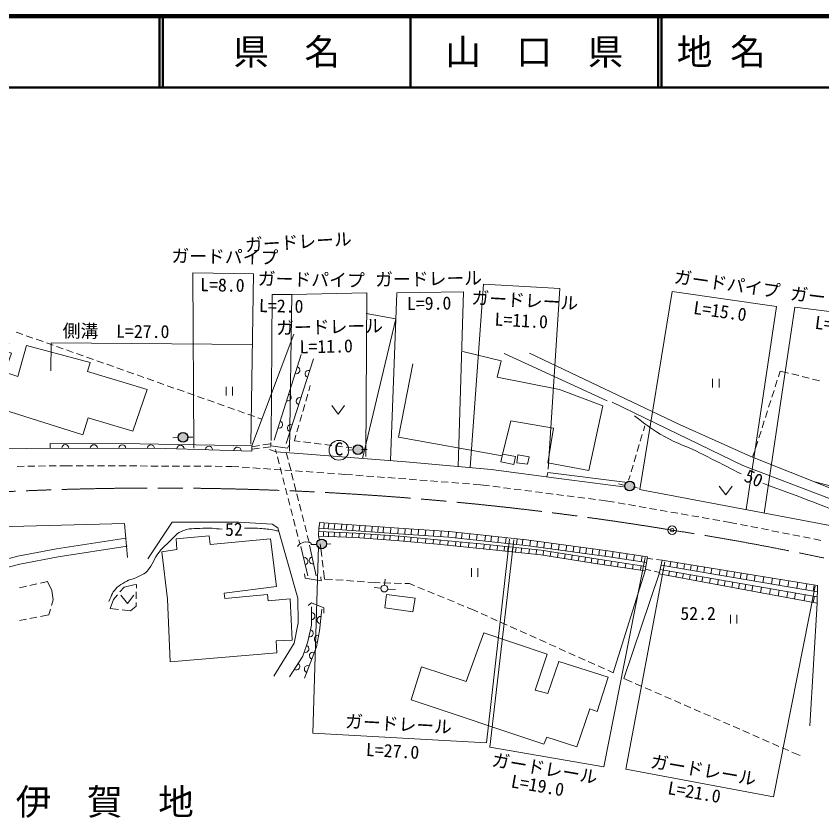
# Model space of a CAD drawing. Units: millimetres, scale not verified. Extents: x 40000 to 680000, y 20000 to 380000.
# Drawn here: x 277646 to 390752, y 267527 to 380000 of the extents above; entities that cross this region are included whole.
import ezdxf
from ezdxf.enums import TextEntityAlignment as Align

# ---------------------------------------------------------------- set-up
doc = ezdxf.new("R2010")
doc.units = ezdxf.units.MM
doc.header["$LTSCALE"] = 1000
doc.header["$PDMODE"] = 32
doc.header["$PDSIZE"] = 500
doc.linetypes.add('CHAIN', pattern=[18.5, 12, -1.5, 3.5, -1.5])
for name, color, linetype, lineweight in [('M-BGD', 7, 'Continuous', 13), ('M-BMK', 2, 'CHAIN', 13), ('M-BMK-SRVR', 3, 'Continuous', 13), ('M-STR-HTXT', 7, 'Continuous', 13), ('M-TTL', 2, 'Continuous', 140), ('M-TTL-LINE', 7, 'Continuous', 50)]:
    doc.layers.add(name, color=color, linetype=linetype, lineweight=lineweight)
doc.layers.add('M-BMK-HTXT', color=7, linetype='Continuous')
doc.layers.add('M-TTL-TXT', color=7, linetype='Continuous')
doc.styles.add('ＭＳ ゴシック', font='')
doc.styles.get('ＭＳ ゴシック').set_extended_font_data('MS Gothic')

msp = doc.modelspace()

# ---------------------------------------------------------------- hatches: boundary and pattern name
at = {"layer": 'M-BGD'}
for points in [[(301754, 320855, 0.97359), (300399, 321021, 0.01338), (300394, 320985, 0.41421), (301009, 320240, 0.41421)], [(326302, 319117, 0.97359), (324946, 319283, 0.01338), (324942, 319247, 0.41421), (325557, 318502, 0.41421)], [(364456, 314008, 0.97359), (363100, 314175, 0.01338), (363096, 314138, 0.41421), (363710, 313393, 0.41421)], [(321214, 305898, 0.97359), (319859, 306064, 0.01338), (319855, 306028, 0.41421), (320469, 305283, 0.41421)]]:
    msp.add_hatch(color=256, dxfattribs=at).paths.add_polyline_path(points)

# ---------------------------------------------------------------- linework, layer by layer
for p, q in [((278594, 335335), (277652, 335669)), ((280008, 334835), (279066, 335168)), ((310718, 319735), (316619, 335382)), ((281422, 334334), (280479, 334668)), ((282836, 333833), (281893, 334167)), ((284250, 333332), (283307, 333666)), ((285664, 332831), (284721, 333165)), ((287078, 332331), (286135, 332665)), ((313862, 320503), (317669, 332534)), ((346168, 332660), (360602, 326036)), ((288492, 331830), (287549, 332164)), ((289906, 331329), (288963, 331663)), ((319392, 331940), (315531, 320060)), ((291320, 330828), (290377, 331162)), ((292734, 330328), (291791, 330661)), ((294148, 329827), (293205, 330161)), ((295561, 329326), (294619, 329660)), ((296975, 328825), (296033, 329159)), ((384651, 329408), (384909, 330215)), ((384909, 330215), (386053, 329927)), ((386538, 329806), (387508, 329562)), ((387993, 329440), (388963, 329197)), ((298389, 328324), (297447, 328658)), ((299803, 327824), (298861, 328158)), ((318933, 328194), (318716, 327442)), ((375421, 329122), (375421, 327922)), ((376321, 327922), (376321, 329122)), ((384192, 327980), (384498, 328932)), ((389448, 329075), (390417, 328831)), ((301217, 327323), (300275, 327657)), ((302631, 326822), (301689, 327156)), ((307120, 327981), (307120, 326781)), ((308020, 326781), (308020, 327981)), ((318578, 326961), (318302, 326000)), ((383734, 326552), (384040, 327504)), ((304045, 326321), (303103, 326655)), ((305459, 325821), (304516, 326154)), ((383276, 325123), (383581, 326075)), ((306873, 325320), (305930, 325654)), ((308287, 324819), (307344, 325153)), ((309701, 324318), (308758, 324652)), ((318164, 325520), (317888, 324558)), ((382818, 323695), (383123, 324647)), ((311115, 323817), (310172, 324151)), ((312123, 323460), (311586, 323651)), ((317750, 324078), (317474, 323117)), ((317336, 322636), (317059, 321675)), ((365690, 321806), (365900, 322502)), ((382360, 322267), (382665, 323219)), ((365259, 320369), (365546, 321327)), ((381901, 320838), (382207, 321791)), ((299666, 320829), (300438, 320888)), ((301667, 320932), (302441, 320932)), ((316921, 321195), (316705, 320442)), ((316705, 320442), (317505, 320342)), ((318001, 320280), (318993, 320155)), ((319489, 320093), (320482, 319968)), ((381443, 319410), (381749, 320362)), ((310725, 319591), (311807, 319759)), ((310740, 319253), (311812, 319383)), ((312301, 319836), (313383, 320004)), ((312308, 319442), (313380, 319571)), ((314062, 319224), (314213, 318639)), ((320978, 319906), (321970, 319782)), ((322466, 319719), (323458, 319595)), ((323954, 319533), (324754, 319432)), ((324150, 319093), (324922, 319153)), ((326151, 319196), (326925, 319196)), ((364827, 318932), (365115, 319890)), ((314338, 318155), (314587, 317186)), ((315820, 317813), (315576, 318778)), ((364395, 317496), (364683, 318454)), ((381032, 318127), (381291, 318934)), ((277775, 316835), (278775, 316850)), ((279275, 316857), (280275, 316872)), ((280775, 316879), (281775, 316894)), ((282275, 316901), (283274, 316915)), ((283774, 316923), (284710, 316936)), ((284710, 316936), (285573, 316932)), ((286073, 316930), (287073, 316926)), ((287573, 316924), (288573, 316919)), ((289073, 316917), (290073, 316913)), ((290573, 316911), (291573, 316906)), ((292073, 316904), (293073, 316900)), ((293573, 316898), (294573, 316893)), ((295073, 316891), (296073, 316887)), ((296573, 316885), (297573, 316880)), ((298073, 316878), (299073, 316874)), ((299573, 316872), (300573, 316867)), ((301073, 316865), (302073, 316861)), ((302573, 316859), (303573, 316854)), ((304073, 316852), (305073, 316848)), ((305573, 316845), (306573, 316841)), ((307073, 316839), (307936, 316835)), ((307936, 316835), (308889, 316768)), ((309388, 316733), (310386, 316663)), ((314712, 316702), (314962, 315734)), ((316189, 316359), (315943, 317328)), ((363964, 316059), (364252, 317017)), ((310885, 316628), (311882, 316558)), ((312381, 316522), (313378, 316452)), ((313877, 316417), (314875, 316347)), ((315373, 316312), (316371, 316242)), ((316557, 314905), (316312, 315874)), ((316870, 316207), (317867, 316136)), ((318366, 316101), (319364, 316031)), ((319862, 315996), (320860, 315926)), ((321359, 315891), (322356, 315821)), ((322855, 315786), (323808, 315718)), ((323808, 315718), (324852, 315639)), ((325351, 315601), (326348, 315524)), ((363611, 314884), (363820, 315580)), ((315087, 315250), (315336, 314281)), ((326846, 315486), (327844, 315410)), ((328342, 315372), (329339, 315296)), ((329838, 315258), (330835, 315181)), ((331333, 315143), (332330, 315067)), ((332829, 315029), (333826, 314953)), ((334325, 314915), (335322, 314838)), ((335820, 314800), (336817, 314724)), ((337316, 314686), (338313, 314610)), ((338812, 314572), (339809, 314495)), ((340307, 314457), (341304, 314381)), ((406914, 310047), (389577, 314725)), ((315461, 313797), (315711, 312829)), ((316926, 313451), (316680, 314420)), ((341803, 314343), (342847, 314263)), ((342847, 314263), (344085, 314104)), ((344581, 314041), (345573, 313914)), ((346069, 313850), (347060, 313723)), ((347556, 313660), (348548, 313533)), ((349044, 313469), (350036, 313342)), ((362193, 314375), (363142, 314169)), ((364309, 313977), (364981, 313784)), ((315836, 312345), (316085, 311376)), ((317294, 311997), (317049, 312966)), ((350532, 313278), (351524, 313151)), ((352020, 313088), (353012, 312961)), ((353508, 312897), (354500, 312770)), ((354996, 312707), (355987, 312580)), ((356483, 312516), (357475, 312389)), ((357971, 312325), (358963, 312198)), ((317663, 310543), (317417, 311512)), ((359459, 312135), (360697, 311976)), ((360697, 311976), (361646, 311810)), ((362139, 311724), (363124, 311552)), ((363616, 311466), (364602, 311294)), ((365094, 311208), (366079, 311036)), ((316210, 310892), (316460, 309924)), ((318031, 309089), (317786, 310058)), ((366572, 310950), (367557, 310777)), ((368049, 310691), (369034, 310519)), ((369527, 310433), (370512, 310261)), ((371005, 310175), (371990, 310003)), ((372482, 309917), (373467, 309745)), ((316585, 309440), (316834, 308471)), ((320301, 308964), (320129, 308176)), ((320824, 308127), (320880, 308923)), ((321471, 308082), (321527, 308877)), ((322314, 308022), (322370, 308818)), ((373960, 309659), (374945, 309486)), ((375437, 309400), (376422, 309228)), ((376915, 309142), (377864, 308976)), ((377864, 308976), (378829, 308786)), ((316959, 307987), (317209, 307019)), ((318400, 307635), (318154, 308604)), ((320129, 308176), (320115, 307068)), ((320788, 307038), (320817, 307690)), ((321486, 307007), (321515, 307658)), ((323292, 307954), (323347, 308749)), ((323998, 307904), (324054, 308700)), ((324914, 307840), (324970, 308636)), ((325816, 307776), (325872, 308572)), ((326597, 307722), (326653, 308517)), ((327576, 307653), (327632, 308448)), ((328411, 307594), (328467, 308390)), ((329182, 307540), (329237, 308336)), ((330182, 307470), (330238, 308265)), ((331241, 307395), (331288, 308074)), ((332188, 307329), (332244, 308127)), ((333081, 307266), (333137, 308068)), ((334080, 307196), (334136, 308001)), ((335080, 307126), (335136, 307934)), ((336230, 307062), (336284, 307858)), ((337254, 306993), (337307, 307789)), ((338298, 306923), (338351, 307719)), ((379320, 308689), (380301, 308495)), ((380791, 308398), (381772, 308204)), ((382263, 308107), (383244, 307913)), ((383735, 307816), (384716, 307622)), ((317334, 306535), (317485, 305950)), ((318768, 306184), (318523, 307150)), ((320226, 306465), (320115, 307068)), ((322287, 306971), (322316, 307623)), ((323078, 306936), (323107, 307587)), ((323992, 306895), (324021, 307546)), ((324825, 306857), (324854, 307509)), ((325758, 306816), (325787, 307455)), ((326501, 306749), (326548, 307400)), ((327432, 306682), (327479, 307333)), ((328379, 306614), (328427, 307264)), ((329244, 306551), (329291, 307202)), ((330090, 306490), (330137, 307140)), ((331268, 306405), (331316, 307055)), ((332118, 306330), (332178, 306979)), ((333029, 306246), (333089, 306895)), ((333969, 306159), (334029, 306809)), ((335091, 306056), (335150, 306706)), ((336174, 305956), (336233, 306606)), ((337116, 305869), (337176, 306518)), ((339368, 306809), (339454, 307602)), ((340151, 306723), (340238, 307516)), ((341246, 306603), (341333, 307396)), ((342255, 306493), (342341, 307286)), ((343425, 306365), (343512, 307158)), ((344305, 306268), (344392, 307061)), ((345281, 306161), (345368, 306954)), ((346355, 306044), (346442, 306837)), ((347902, 305874), (347989, 306667)), ((348688, 305788), (348774, 306581)), ((385206, 307526), (386187, 307332)), ((386678, 307235), (387659, 307041)), ((388149, 306944), (389130, 306750)), ((389621, 306653), (390602, 306459)), ((318603, 301470), (317625, 305611)), ((318813, 305803), (319774, 301470)), ((319856, 305885), (318993, 305900)), ((320427, 305369), (320316, 305973)), ((321217, 305946), (321835, 305954)), ((338231, 305767), (338291, 306412)), ((339308, 305667), (339367, 306309)), ((340019, 305592), (340081, 306241)), ((341154, 305484), (341215, 306134)), ((342203, 305384), (342265, 306034)), ((343288, 305275), (343358, 305923)), ((344121, 305185), (344191, 305834)), ((345171, 305072), (345241, 305721)), ((346148, 304968), (346218, 305616)), ((346642, 304915), (346711, 305563)), ((347281, 304846), (347351, 305494)), ((347752, 304795), (347822, 305444)), ((349760, 305657), (349866, 306448)), ((350749, 305525), (350855, 306316)), ((351718, 305396), (351823, 306187)), ((352731, 305261), (352836, 306052)), ((353768, 305123), (353874, 305914)), ((354830, 304982), (354935, 305773)), ((355833, 304848), (355938, 305639)), ((356719, 304730), (356824, 305521)), ((357603, 304612), (357708, 305403)), ((320569, 304196), (320427, 305369)), ((348532, 304712), (348602, 305360)), ((349622, 304595), (349691, 305243)), ((350626, 304487), (350695, 305135)), ((351605, 304382), (351673, 305015)), ((352620, 304205), (352722, 304850)), ((353653, 304043), (353754, 304687)), ((354619, 303891), (354720, 304535)), ((355604, 303735), (355705, 304380)), ((358517, 304491), (358623, 305281)), ((359441, 304367), (359546, 305158)), ((360318, 304251), (360423, 305041)), ((361311, 304101), (361435, 304889)), ((362289, 303948), (362412, 304736)), ((363282, 303792), (363406, 304580)), ((364321, 303629), (364445, 304417)), ((320749, 302706), (320629, 303699)), ((356562, 303584), (356664, 304229)), ((357483, 303439), (357585, 304084)), ((358349, 303303), (358451, 303947)), ((359265, 303159), (359361, 303804)), ((360181, 303023), (360277, 303668)), ((361142, 302880), (361237, 303525)), ((362080, 302740), (362176, 303386)), ((363134, 302584), (363230, 303229)), ((365386, 303462), (365509, 304250)), ((366261, 304133), (366138, 303344)), ((366232, 303946), (367044, 303837)), ((367539, 303770), (368351, 303660)), ((368351, 303660), (367909, 301749)), ((390147, 300116), (368351, 303660)), ((369428, 302761), (369548, 303466)), ((370382, 302598), (370503, 303311)), ((371360, 302432), (371482, 303151)), ((320951, 301036), (320809, 302210)), ((341556, 302553), (341556, 301353)), ((342456, 301353), (342456, 302553)), ((365954, 302165), (361445, 287891)), ((364159, 302432), (364255, 303077)), ((365274, 302266), (365370, 302911)), ((365993, 302418), (366731, 302241)), ((367217, 302124), (367955, 301947)), ((368053, 302370), (390103, 298558)), ((368192, 302971), (390122, 299241)), ((369224, 301505), (369344, 302147)), ((372287, 302274), (372411, 303000)), ((373215, 302116), (373340, 302849)), ((374165, 301955), (374291, 302695)), ((375168, 301784), (375296, 302531)), ((376339, 301585), (376468, 302341)), ((377345, 301414), (377474, 302177)), ((378376, 301239), (378507, 302009)), ((322042, 300961), (320951, 301036)), ((323539, 300857), (322541, 300926)), ((329366, 300166), (329440, 301015)), ((367909, 301749), (362971, 287077)), ((367909, 301749), (390077, 297635)), ((370249, 301315), (370370, 301970)), ((371209, 301137), (371333, 301803)), ((372154, 300961), (372280, 301639)), ((373091, 300787), (373219, 301477)), ((373922, 300633), (374052, 301333)), ((374995, 300434), (375127, 301147)), ((376120, 300225), (376255, 300952)), ((379290, 301083), (379423, 301860)), ((380149, 300937), (380282, 301720)), ((381254, 300749), (381388, 301541)), ((382465, 300543), (382601, 301343)), ((383666, 300339), (383803, 301148)), ((384760, 300153), (384899, 300970)), ((278128, 299801), (279102, 300024)), ((279590, 300136), (280564, 300360)), ((281052, 300471), (282045, 300699)), ((282045, 300699), (282669, 299422)), ((292222, 299219), (292803, 299902)), ((292803, 299902), (294148, 300234)), ((294148, 300234), (294532, 300269)), ((294532, 300269), (294526, 299740)), ((325035, 300753), (324038, 300822)), ((326532, 300649), (325534, 300718)), ((328121, 300538), (327030, 300614)), ((328861, 299731), (327905, 299854)), ((328734, 300519), (328121, 300538)), ((330233, 300472), (329233, 300503)), ((331732, 300425), (330733, 300456)), ((332844, 300390), (332232, 300409)), ((333572, 300091), (332844, 300390)), ((334960, 299522), (334035, 299901)), ((377058, 300051), (377195, 300790)), ((378112, 299856), (378252, 300607)), ((379066, 299679), (379208, 300442)), ((379919, 299520), (380062, 300294)), ((380927, 299333), (381073, 300119)), ((382129, 299110), (382278, 299911)), ((385969, 299947), (386110, 300773)), ((387241, 299731), (387383, 300566)), ((388517, 299514), (388661, 300358)), ((389542, 299339), (389687, 300191)), ((390077, 297635), (390147, 300116)), ((282669, 299422), (282847, 298115)), ((291318, 298155), (291898, 298838)), ((294521, 299240), (294509, 298240)), ((329806, 299631), (330909, 299582)), ((336347, 298952), (335422, 299332)), ((337735, 298382), (336810, 298762)), ((383392, 298876), (383543, 299692)), ((384598, 298652), (384752, 299483)), ((385827, 298424), (385984, 299270)), ((386886, 298228), (387045, 299087)), ((388248, 297975), (388410, 298851)), ((389543, 297735), (389709, 298627)), ((282847, 298115), (282618, 297302)), ((290829, 296879), (291318, 298155)), ((294504, 297740), (294498, 297211)), ((339123, 297813), (338198, 298193)), ((340510, 297243), (339585, 297623)), ((389078, 280434), (390077, 297635)), ((282482, 296820), (282253, 296007)), ((292013, 296757), (290829, 296879)), ((293694, 296582), (292510, 296705)), ((294498, 297211), (293694, 296582)), ((341701, 296755), (340973, 297053)), ((342450, 296418), (341701, 296755)), ((279084, 295408), (278101, 295223)), ((280558, 295687), (279575, 295501)), ((282253, 296007), (281049, 295779)), ((343818, 295804), (342906, 296213)), ((345187, 295190), (344275, 295599)), ((377910, 295989), (377910, 294789)), ((378810, 294789), (378810, 295989)), ((346555, 294575), (345643, 294985)), ((347924, 293961), (347011, 294371)), ((349292, 293347), (348380, 293756)), ((350661, 292732), (349748, 293142)), ((352029, 292118), (351117, 292528)), ((353397, 291504), (352485, 291913)), ((354766, 290889), (353854, 291299)), ((356134, 290275), (355222, 290685)), ((357503, 289661), (356590, 290070)), ((358871, 289047), (357959, 289456)), ((360240, 288432), (359327, 288842)), ((361445, 287891), (360696, 288227)), ((362971, 287077), (364104, 286581)), ((364562, 286381), (365478, 285980)), ((365936, 285780), (366852, 285379)), ((367310, 285179), (368226, 284778)), ((368685, 284577), (369601, 284177)), ((370059, 283976), (370975, 283575)), ((371433, 283375), (372349, 282974)), ((372807, 282774), (373723, 282373)), ((374181, 282172), (375098, 281772)), ((375556, 281571), (376472, 281170)), ((376930, 280970), (377846, 280569)), ((378304, 280369), (379220, 279968)), ((379678, 279768), (380595, 279367)), ((381053, 279166), (381969, 278766)), ((382427, 278565), (383343, 278164)), ((383801, 277964), (384717, 277563)), ((385175, 277363), (386092, 276962)), ((386550, 276761), (387682, 276266))]:
    msp.add_line(p, q, dxfattribs=at)
for points in [[(326265, 317959), (330932, 337520), (326803, 338293)], [(270413, 334744), (269540, 331494), (271357, 330987), (269725, 325351), (274669, 323849), (275001, 325037), (287030, 321277), (287743, 323653), (294040, 321782), (296059, 327633), (287656, 330142), (288023, 331400), (279095, 333775), (277906, 329443), (276054, 330054), (276997, 332710), (276263, 332955), (276630, 334073), (275530, 334370), (275687, 334772)], [(333319, 331201), (331329, 320954), (345894, 318299), (347105, 323248), (353062, 322200), (352276, 317343), (358059, 316277), (360016, 325310), (353906, 327606), (345188, 329353), (345712, 331642), (340331, 332953)], [(349690, 332698), (370748, 322689), (380757, 318237), (397116, 311723), (405145, 308138), (406027, 308545)], [(361312, 325864), (379676, 316954), (391844, 312308), (396911, 310179), (401686, 307253), (398996, 307812)], [(253212, 320268), (262686, 319733), (265122, 318515), (275874, 319288), (282439, 319392)], [(313379, 320195), (313390, 319712), (315722, 319383), (315949, 319763)], [(310753, 318984), (310718, 319735), (295029, 319980), (282415, 320050), (282439, 319392)], [(310753, 318984), (298678, 319352), (282439, 319392)], [(313224, 319201), (314150, 318886), (318536, 318554), (332373, 317489), (344306, 316405), (354194, 315095), (362890, 313963)], [(345958, 318560), (347751, 318235), (347504, 317084), (345665, 317485), (345894, 318299)], [(352158, 315365), (352298, 315999), (363100, 314632)], [(401686, 307253), (401564, 306711), (365136, 313612)], [(237978, 306298), (266333, 309625), (266333, 308110), (292856, 308823), (293302, 304041)], [(296155, 303861), (299541, 309029), (308897, 308999), (313590, 308732), (314362, 308227), (317168, 298331), (317237, 294909), (316672, 292058), (313821, 287395)], [(320185, 308972), (331371, 308186), (338430, 307714), (349279, 306526), (360688, 305006), (366261, 304133)], [(320129, 308176), (331317, 307390), (338360, 306919), (349183, 305734), (360573, 304217), (366138, 303344)], [(320144, 307720), (325344, 307487), (331500, 307042), (336805, 306553), (342816, 305981), (351364, 305064), (359361, 303804), (366054, 302810)], [(254886, 301293), (258381, 300542), (260110, 300402), (263465, 300769), (267457, 301515), (277899, 304253), (283333, 305283), (293047, 306777)], [(320115, 307068), (325306, 306836), (331447, 306392), (336744, 305904), (342750, 305332), (351278, 304417), (359262, 303159), (365954, 302165), (366138, 303344)], [(254644, 300165), (258212, 299398), (260127, 299243), (263634, 299626), (267709, 300388), (278154, 303126), (283528, 304146), (293222, 305637)], [(318146, 301769), (318238, 301142), (320458, 300803), (320417, 301337)], [(318619, 297317), (319112, 297708), (320839, 296988), (320839, 296238)], [(316038, 287331), (317890, 290213), (318589, 292258), (319111, 294538), (319090, 297128)], [(320560, 296809), (320231, 293747), (319788, 291540), (318128, 287138)]]:
    msp.add_lwpolyline(points, dxfattribs=at)
for points in [[(348090, 318441), (347915, 317351), (349447, 317125), (349673, 318153)], [(298088, 304830), (300228, 305159), (300115, 306669), (304740, 307112), (304885, 305855), (313376, 306657), (314198, 299986), (306850, 299040), (306932, 298280), (312955, 298855), (313047, 297961), (316120, 298269), (316406, 292463), (314165, 292381), (314227, 290695), (299274, 289400), (298918, 298230)], [(329637, 298881), (329401, 297001), (333355, 296451), (333639, 298343)], [(333080, 284064), (334565, 288698), (340802, 286648), (343297, 293480), (352207, 290509), (350484, 285431), (352267, 284955), (353811, 289470), (360731, 287272), (359187, 282460), (358177, 282847), (356336, 277471), (352148, 278867), (351702, 277886)]]:
    msp.add_lwpolyline(points, close=True, dxfattribs=at)
at = {"layer": 'M-BGD', "lineweight": 25}
for centre in [(301074, 320920), (325622, 319182), (363776, 314073), (320534, 305963)]:
    msp.add_circle(centre, 683, dxfattribs=at)
at = {"layer": 'M-BGD'}
for centre, radius in [((322962, 319097), 1390), ((329335, 299692), 475)]:
    msp.add_circle(centre, radius, dxfattribs=at)
for centre, radius, start, end in [((316972, 330332), 500, 252.44233, 72.44233), ((318697, 329804), 500, 71.99584, 251.99584), ((315766, 326519), 500, 252.44233, 72.44233), ((317461, 326000), 500, 71.99584, 251.99584), ((314559, 322705), 500, 252.44233, 72.44233), ((316225, 322196), 500, 71.99584, 251.99584), ((284559, 319387), 500, 359.85895, 179.85895), ((288559, 319377), 500, 359.85895, 179.85895), ((292559, 319368), 500, 359.85895, 179.85895), ((296559, 319358), 500, 359.85895, 179.85895), ((300718, 319290), 500, 358.25124, 178.25124), ((304716, 319168), 500, 358.25124, 178.25124), ((308714, 319046), 500, 358.25124, 178.25124), ((318353, 304824), 1422, 57.53704, 146.81718), ((318114, 303540), 500, 283.29441, 103.29441), ((319293, 303636), 500, 102.50434, 282.50434), ((319100, 295833), 500, 270.45472, 90.45472), ((320395, 295278), 500, 83.87092, 263.87092), ((318850, 293398), 500, 257.10537, 77.10537), ((320009, 292644), 500, 78.64902, 258.64902), ((318239, 291236), 500, 251.12545, 71.12545), ((319311, 290275), 500, 69.34435, 249.34435), ((316964, 288772), 500, 237.28233, 57.28233), ((318605, 288403), 500, 69.34435, 249.34435)]:
    msp.add_arc(centre, radius, start, end, dxfattribs=at)
for points, knots in [([(364469, 323927), (366063, 322649), (366595, 322259), (368068, 321359), (369938, 320215), (371165, 319908), (373135, 318948), (375615, 317739), (376401, 317329), (379442, 315768)], [0, 0, 0, 0, 1, 1, 1, 2, 2, 2, 3, 3, 3, 3]), ([(382447, 314475), (387778, 312491), (389158, 312004), (393421, 310320), (394798, 309776), (395566, 309464), (396941, 308916), (396941, 308916), (396941, 308916), (396941, 308916)], [0, 0, 0, 0, 1, 1, 1, 2, 2, 2, 3, 3, 3, 3]), ([(290677, 297877), (291059, 298793), (291176, 299267), (291848, 299869), (292217, 300199), (292469, 300333), (292896, 300585), (293669, 301039), (294234, 301028), (295010, 301476), (295420, 301712), (295714, 301782), (296024, 302140), (296849, 303093), (296993, 303859), (297753, 304865), (298213, 305474), (298577, 305724), (299133, 306246), (299762, 306834), (300012, 307333), (300793, 307696), (301895, 308206), (302655, 308107), (303868, 308150), (304920, 308187), (305330, 308152), (306559, 308010)], [0, 0, 0, 0, 1, 1, 1, 2, 2, 2, 3, 3, 3, 4, 4, 4, 5, 5, 5, 6, 6, 6, 7, 7, 7, 8, 8, 8, 9, 9, 9, 9]), ([(309686, 308150), (310696, 308180), (310998, 308190), (311835, 308132), (312652, 308077), (313114, 308043), (313914, 307870), (314145, 307820), (314227, 307806), (314502, 307731)], [0, 0, 0, 0, 1, 1, 1, 2, 2, 2, 3, 3, 3, 3])]:
    msp.add_open_spline(points, degree=3, knots=knots, dxfattribs=at)
at = {"layer": 'M-BMK'}
for centre, radius, start, end in [((297525, -130065), 443863, 80.63711, 93.55345), ((312878, -62149), 374377, 75.88747, 81.26464)]:
    msp.add_arc(centre, radius, start, end, dxfattribs=at)
at = {"layer": 'M-BMK-SRVR'}
msp.add_circle((369735, 307885), 600, dxfattribs=at)
msp.add_point((369735, 307885), dxfattribs=at)
at = {"layer": 'M-STR-HTXT'}
for p, q in [((321964, 325383), (322864, 324183)), ((322864, 324183), (323764, 325383)), ((376354, 314060), (377254, 312860)), ((377254, 312860), (378154, 314060)), ((292366, 298782), (293266, 297582)), ((293266, 297582), (294166, 298782))]:
    msp.add_line(p, q, dxfattribs=at)
for points in [[(302614, 319398), (302430, 343988), (310984, 343839), (310592, 319970)], [(341377, 316671), (343258, 342375), (353980, 341781), (352311, 316424)], [(313429, 320458), (313590, 340938), (316368, 340955), (316024, 318987)], [(326713, 318218), (326863, 341176), (316368, 340955)], [(330182, 317657), (331108, 341179), (340434, 341327), (339711, 316822)], [(365217, 313597), (369757, 341364), (384363, 339285), (380101, 310777)], [(382643, 310295), (386967, 339154), (405946, 336777), (401791, 307455)], [(282538, 330218), (282573, 334160), (310758, 333940)], [(320108, 305640), (319304, 279428), (343659, 278062), (346907, 306647)], [(347492, 306545), (344147, 277429), (360127, 274667), (365937, 304039)], [(368710, 303466), (363227, 274363), (383958, 270502), (389832, 300052)]]:
    msp.add_lwpolyline(points, dxfattribs=at)
at = {"layer": 'M-TTL'}
msp.add_line((680000, 380000), (40000, 380000), dxfattribs=at)
at = {"layer": 'M-TTL-LINE'}
for p, q in [((297750, 380000), (297750, 370000)), ((298250, 380000), (298250, 370000)), ((333000, 380000), (333000, 370000)), ((367750, 380000), (367750, 370000)), ((368250, 380000), (368250, 370000)), ((40000, 370000), (680000, 370000))]:
    msp.add_line(p, q, dxfattribs=at)

# ---------------------------------------------------------------- texts
at = {"layer": 'M-BGD', "style": 'ＭＳ ゴシック'}
for s, p in [('C', (322941, 317821)), ('52.2', (373379, 294749))]:
    msp.add_text(s, height=1833, dxfattribs=at).set_placement(p, align=Align.BOTTOM_CENTER)
for s, rotation, p in [('50', 337.093, (380618, 313831)), ('52', 1.571, (308252, 306550))]:
    msp.add_text(s, height=1833, rotation=rotation, dxfattribs=at).set_placement(p, align=Align.BOTTOM_CENTER)
at = {"layer": 'M-BMK-HTXT', "style": 'ＭＳ ゴシック'}
msp.add_text('伊\u3000賀\u3000地', height=3666, dxfattribs=at).set_placement((290089, 269775), align=Align.MIDDLE_CENTER)
at = {"layer": 'M-STR-HTXT', "style": 'ＭＳ ゴシック'}
for s, rotation, p in [('ガードレール', 3.508, (317355, 346873)), ('ガードパイプ', 359.005, (306917, 344795)), ('ガードパイプ', 359.005, (319051, 341588)), ('ガードレール', 0.912, (335567, 341698)), ('ガードパイプ', 351.899, (377240, 340990)), ('L=8.0', 359.005, (306578, 340819)), ('ガードパイプ', 352.864, (393582, 338760)), ('L=9.0', 0.912, (335644, 338250)), ('ガードレール', 356.829, (348983, 338663)), ('L=2.0', 359.005, (314835, 337878)), ('L=15.0', 351.899, (376259, 337165)), ('L=11.0', 356.829, (348478, 335841)), ('ガードレール', 1.206, (321674, 334954)), ('L=15.0', 352.864, (393333, 335138)), ('側溝\u3000L=27.0', 359.552, (291662, 334339)), ('L=11.0', 1.206, (321199, 332219)), ('ガードレール', 356.789, (331249, 279233)), ('L=27.0', 356.789, (330417, 275461)), ('ガードレール', 350.193, (351610, 273014)), ('ガードレール', 350.193, (373878, 272789)), ('L=19.0', 350.193, (350610, 270635)), ('L=21.0', 350.193, (372603, 269695))]:
    msp.add_text(s, height=1833, rotation=rotation, dxfattribs=at).set_placement(p, align=Align.BOTTOM_CENTER)
at = {"layer": 'M-TTL-TXT', "style": 'ＭＳ ゴシック'}
for s, p in [('県\u3000名', (315625, 375000)), ('山\u3000口\u3000県', (350375, 375000))]:
    msp.add_text(s, height=3666, dxfattribs=at).set_placement(p, align=Align.MIDDLE_CENTER)
msp.add_text('地 名', height=3666, dxfattribs=at).set_placement((370380, 375000), align=Align.MIDDLE_LEFT)

doc.saveas('drawing.dxf')
